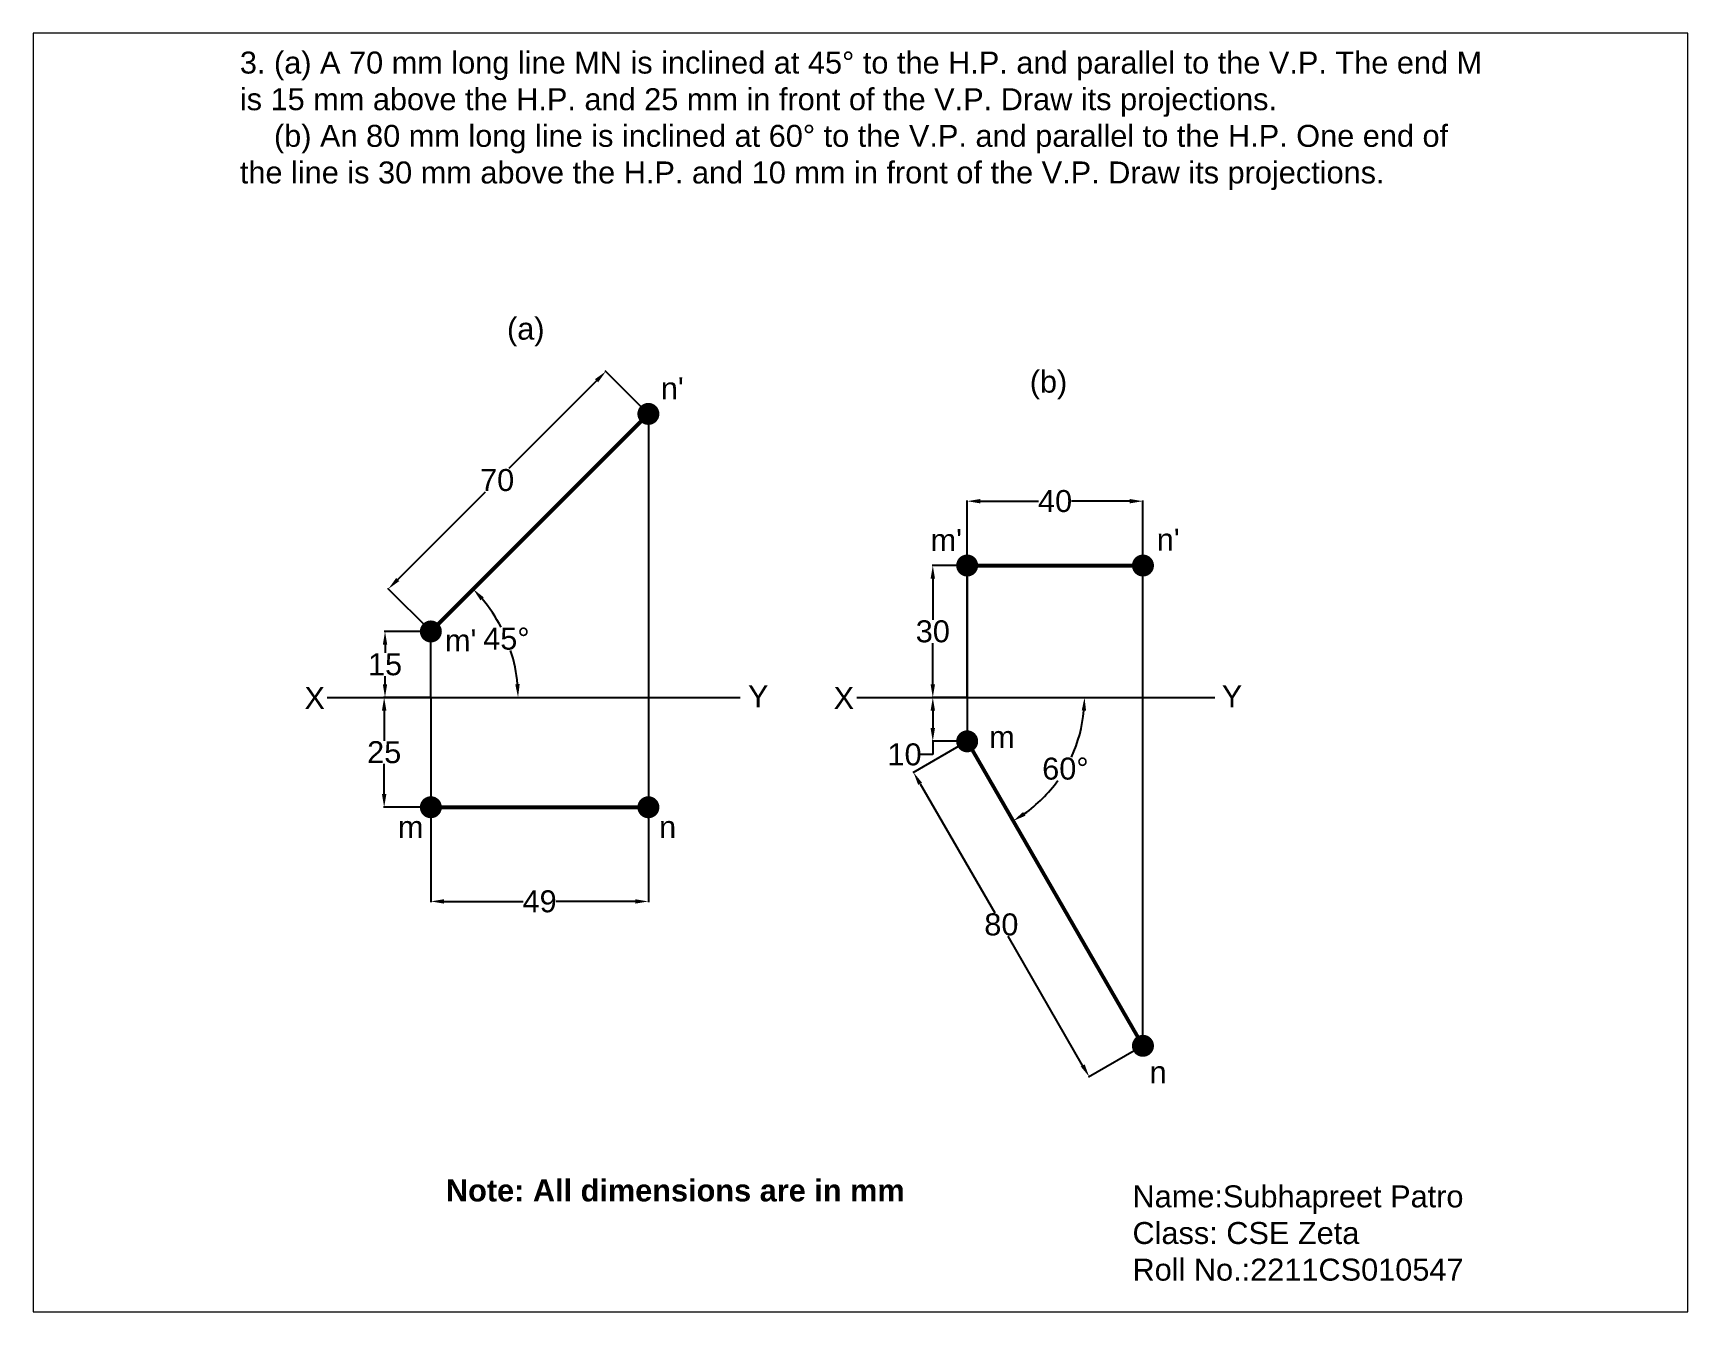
# Paper-space layout 'Layout3' of a CAD drawing. Header units: millimetres. Extents: x 1.1 to 9.9, y 0.85 to 7.65.
# The model-space entities are those that its viewports show. They can reach past a viewport. Long polylines and large blocks are cut down to what shows.
import ezdxf

# ---------------------------------------------------------------- set-up
doc = ezdxf.new("R2010")
doc.units = ezdxf.units.MM
doc.header["$MEASUREMENT"] = 0
doc.styles.get("Standard").update_dxf_attribs({"font": 'arial.ttf'})
doc.dimstyles.get("Standard").update_dxf_attribs({"dimtxt": 5, "dimasz": 3, "dimexe": 0.18, "dimexo": 0.0625, "dimgap": 0.09, "dimtad": 0, "dimtih": 1, "dimtoh": 1, "dimdec": 0, "dimzin": 0, "dimdsep": 46, "dimtxsty": 'Standard', "dimcen": 0.09, "dimadec": 0, "dimazin": 0, "dimtfac": 1, "dimtdec": 0, "dimtofl": 0, "dimtmove": 0, "dimatfit": 3, "dimfxl": 1, "dimtolj": 1, "dimtzin": 0, "dimarcsym": 0})

# ---------------------------------------------------------------- blocks, each defined once
blk = doc.blocks.new('*D13')
at = {"color": 0, "lineweight": -2, "transparency": 16777216}
for p, q in [((1088.12, 390.28), (1078.36, 400.04)), ((1076.37, 397.79), (1056.38, 377.81)), ((1031.11, 352.54), (1051.09, 372.52)), ((1038.62, 340.79), (1028.86, 350.54))]:
    blk.add_line(p, q, dxfattribs=at)
at = {"color": 0, "transparency": 16777216}
for points in [[(1076.01, 398.15), (1076.72, 397.44), (1078.49, 399.91)], [(1030.76, 352.89), (1031.46, 352.18), (1028.99, 350.42)]]:
    blk.add_solid(points, dxfattribs=at)
at = {"layer": 'Defpoints', "color": 0, "transparency": 16777216}
for p in [(1078.49, 399.91), (1088.16, 390.24), (1038.66, 340.74)]:
    blk.add_point(p, dxfattribs=at)
at = {"color": 0, "transparency": 16777216, "insert": (1053.74, 375.16), "char_height": 5, "attachment_point": 5}
blk.add_mtext('\\A1;70', dxfattribs=at)
blk = doc.blocks.new('*D14')
at = {"color": 0, "lineweight": -2, "transparency": 16777216}
for p, q in [((1038.6, 340.74), (1028.05, 340.74)), ((1028.23, 337.74), (1028.23, 335.89)), ((1028.23, 328.74), (1028.23, 330.6)), ((1038.6, 325.74), (1028.05, 325.74))]:
    blk.add_line(p, q, dxfattribs=at)
at = {"color": 0, "transparency": 16777216}
for points in [[(1027.73, 337.74), (1028.73, 337.74), (1028.23, 340.74)], [(1027.73, 328.74), (1028.73, 328.74), (1028.23, 325.74)]]:
    blk.add_solid(points, dxfattribs=at)
at = {"layer": 'Defpoints', "color": 0, "transparency": 16777216}
for p in [(1038.66, 340.74), (1028.23, 325.74), (1038.66, 325.74)]:
    blk.add_point(p, dxfattribs=at)
at = {"color": 0, "transparency": 16777216, "insert": (1028.23, 333.24), "char_height": 5, "attachment_point": 5}
blk.add_mtext('\\A1;15', dxfattribs=at)
blk = doc.blocks.new('*D15')
at = {"color": 0, "lineweight": -2, "transparency": 16777216}
for p, q in [((1038.6, 325.74), (1027.86, 325.74)), ((1028.04, 322.74), (1028.04, 315.89)), ((1028.04, 303.74), (1028.04, 310.6)), ((1038.6, 300.74), (1027.86, 300.74))]:
    blk.add_line(p, q, dxfattribs=at)
at = {"color": 0, "transparency": 16777216}
for points in [[(1027.54, 322.74), (1028.54, 322.74), (1028.04, 325.74)], [(1027.54, 303.74), (1028.54, 303.74), (1028.04, 300.74)]]:
    blk.add_solid(points, dxfattribs=at)
at = {"layer": 'Defpoints', "color": 0, "transparency": 16777216}
for p in [(1038.66, 325.74), (1028.04, 300.74), (1038.66, 300.74)]:
    blk.add_point(p, dxfattribs=at)
at = {"color": 0, "transparency": 16777216, "insert": (1028.04, 313.24), "char_height": 5, "attachment_point": 5}
blk.add_mtext('\\A1;25', dxfattribs=at)
blk = doc.blocks.new('*D16')
at = {"color": 0, "lineweight": -2, "transparency": 16777216}
for start, end in [(27.2745, 40.0644), (4.9356, 17.8854)]:
    blk.add_arc((1023.66, 325.74), 34.84, start, end, dxfattribs=at)
at = {"color": 0, "transparency": 16777216}
for points in [[(1049.95, 347.83), (1050.69, 348.5), (1048.3, 350.38)], [(1058.87, 328.76), (1057.87, 328.72), (1058.5, 325.74)]]:
    blk.add_solid(points, dxfattribs=at)
at = {"layer": 'Defpoints', "color": 0, "transparency": 16777216}
for p in [(1088.16, 390.24), (1038.66, 340.74), (1057.31, 334.76), (1015.05, 325.74), (1109.01, 325.74)]:
    blk.add_point(p, dxfattribs=at)
at = {"color": 0, "transparency": 16777216, "insert": (1055.85, 339.07), "char_height": 5, "attachment_point": 5}
blk.add_mtext('\\A1;45°', dxfattribs=at)
blk = doc.blocks.new('*D19')
at = {"color": 0, "lineweight": -2, "transparency": 16777216}
for p, q in [((1160.7, 355.81), (1160.7, 370.56)), ((1163.7, 370.38), (1176.94, 370.38)), ((1197.7, 370.38), (1184.46, 370.38)), ((1200.7, 355.81), (1200.7, 370.56))]:
    blk.add_line(p, q, dxfattribs=at)
at = {"color": 0, "transparency": 16777216}
for points in [[(1163.7, 370.88), (1163.7, 369.88), (1160.7, 370.38)], [(1197.7, 370.88), (1197.7, 369.88), (1200.7, 370.38)]]:
    blk.add_solid(points, dxfattribs=at)
at = {"layer": 'Defpoints', "color": 0, "transparency": 16777216}
for p in [(1200.7, 370.38), (1160.7, 355.74), (1200.7, 355.74)]:
    blk.add_point(p, dxfattribs=at)
at = {"color": 0, "transparency": 16777216, "insert": (1180.7, 370.38), "char_height": 5, "attachment_point": 5}
blk.add_mtext('\\A1;40', dxfattribs=at)
blk = doc.blocks.new('*D20')
at = {"color": 0, "lineweight": -2, "transparency": 16777216}
for p, q in [((1160.64, 315.71), (1148.33, 308.6)), ((1149.98, 306.09), (1166.96, 276.69)), ((1186.98, 242.01), (1170.01, 271.41)), ((1200.64, 246.43), (1188.33, 239.32))]:
    blk.add_line(p, q, dxfattribs=at)
at = {"color": 0, "transparency": 16777216}
for points in [[(1150.42, 306.34), (1149.55, 305.84), (1148.48, 308.69)], [(1187.42, 242.26), (1186.55, 241.76), (1188.48, 239.41)]]:
    blk.add_solid(points, dxfattribs=at)
at = {"layer": 'Defpoints', "color": 0, "transparency": 16777216}
for p in [(1160.7, 315.74), (1200.7, 246.46), (1188.48, 239.41)]:
    blk.add_point(p, dxfattribs=at)
at = {"color": 0, "transparency": 16777216, "insert": (1168.48, 274.05), "char_height": 5, "attachment_point": 5}
blk.add_mtext('\\A1;80', dxfattribs=at)
blk = doc.blocks.new('*D21')
at = {"color": 0, "lineweight": -2, "transparency": 16777216}
for p, q in [((1160.64, 325.74), (1152.7, 325.74)), ((1152.88, 322.74), (1152.88, 318.74)), ((1152.88, 312.74), (1149.88, 312.74)), ((1160.64, 315.74), (1152.7, 315.74)), ((1152.88, 315.74), (1152.88, 312.74))]:
    blk.add_line(p, q, dxfattribs=at)
at = {"color": 0, "transparency": 16777216}
for points in [[(1152.38, 322.74), (1153.38, 322.74), (1152.88, 325.74)], [(1152.38, 318.74), (1153.38, 318.74), (1152.88, 315.74)]]:
    blk.add_solid(points, dxfattribs=at)
at = {"layer": 'Defpoints', "color": 0, "transparency": 16777216}
for p in [(1160.7, 325.74), (1152.88, 315.74), (1160.7, 315.74)]:
    blk.add_point(p, dxfattribs=at)
at = {"color": 0, "transparency": 16777216, "insert": (1146.45, 312.74), "char_height": 5, "attachment_point": 5}
blk.add_mtext('\\A1;10', dxfattribs=at)
blk = doc.blocks.new('*D22')
at = {"color": 0, "lineweight": -2, "transparency": 16777216}
for p, q in [((1160.64, 355.74), (1152.7, 355.74)), ((1152.88, 352.74), (1152.88, 343.39)), ((1152.88, 328.74), (1152.88, 338.1)), ((1160.64, 325.74), (1152.7, 325.74))]:
    blk.add_line(p, q, dxfattribs=at)
at = {"color": 0, "transparency": 16777216}
for points in [[(1152.38, 352.74), (1153.38, 352.74), (1152.88, 355.74)], [(1152.38, 328.74), (1153.38, 328.74), (1152.88, 325.74)]]:
    blk.add_solid(points, dxfattribs=at)
at = {"layer": 'Defpoints', "color": 0, "transparency": 16777216}
for p in [(1152.88, 355.74), (1160.7, 355.74), (1160.7, 325.74)]:
    blk.add_point(p, dxfattribs=at)
at = {"color": 0, "transparency": 16777216, "insert": (1152.88, 340.74), "char_height": 5, "attachment_point": 5}
blk.add_mtext('\\A1;30', dxfattribs=at)
blk = doc.blocks.new('*D23')
at = {"color": 0, "lineweight": -2, "transparency": 16777216}
for start, end in [(335.2522, 354.7056), (305.2944, 324.4527)]:
    blk.add_arc((1154.93, 325.74), 32.48, start, end, dxfattribs=at)
at = {"color": 0, "transparency": 16777216}
for points in [[(1186.77, 322.77), (1187.76, 322.72), (1187.4, 325.74)], [(1173.96, 298.81), (1173.42, 299.66), (1171.16, 297.62)]]:
    blk.add_solid(points, dxfattribs=at)
at = {"layer": 'Defpoints', "color": 0, "transparency": 16777216}
for p in [(1135.59, 325.74), (1217.02, 325.74), (1160.7, 315.74), (1179.8, 304.87), (1200.7, 246.46)]:
    blk.add_point(p, dxfattribs=at)
at = {"color": 0, "transparency": 16777216, "insert": (1183.05, 309.5), "char_height": 5, "attachment_point": 5}
blk.add_mtext('\\A1;60°', dxfattribs=at)
blk = doc.blocks.new('*D43')
at = {"color": 0, "lineweight": -2, "transparency": 16777216}
for p, q in [((1038.66, 300.68), (1038.66, 279.13)), ((1088.16, 300.68), (1088.16, 279.13)), ((1041.66, 279.31), (1059.63, 279.31)), ((1085.16, 279.31), (1067.19, 279.31))]:
    blk.add_line(p, q, dxfattribs=at)
at = {"color": 0, "transparency": 16777216}
for points in [[(1041.66, 279.81), (1041.66, 278.81), (1038.66, 279.31)], [(1085.16, 279.81), (1085.16, 278.81), (1088.16, 279.31)]]:
    blk.add_solid(points, dxfattribs=at)
at = {"layer": 'Defpoints', "color": 0, "transparency": 16777216}
for p in [(1038.66, 300.74), (1088.16, 300.74), (1088.16, 279.31)]:
    blk.add_point(p, dxfattribs=at)
at = {"color": 0, "transparency": 16777216, "insert": (1063.41, 279.31), "char_height": 5, "attachment_point": 5}
blk.add_mtext('\\A1;49', dxfattribs=at)

msp = doc.modelspace()

# ---------------------------------------------------------------- linework, layer by layer
at = {"lineweight": 53}
for p, q in [((1038.66, 340.74), (1088.16, 390.24)), ((1160.7, 355.74), (1200.7, 355.74)), ((1160.7, 315.74), (1200.7, 246.46)), ((1038.66, 300.74), (1088.16, 300.74))]:
    msp.add_line(p, q, dxfattribs=at)
for p, q in [((1088.16, 390.24), (1088.16, 300.74)), ((1160.7, 325.74), (1160.7, 355.74)), ((1160.7, 355.74), (1160.7, 315.74)), ((1200.7, 246.46), (1200.7, 355.74)), ((1038.66, 325.74), (1038.66, 340.74)), ((1015.05, 325.74), (1109.01, 325.74)), ((1038.66, 325.74), (1038.66, 300.74)), ((1135.59, 325.74), (1217.02, 325.74))]:
    msp.add_line(p, q)
at = {"const_width": 2.5}
for points in [[(1086.91, 390.24, 1), (1089.41, 390.24, 1)], [(1159.45, 355.74, 1), (1161.95, 355.74, 1)], [(1199.45, 355.74, 1), (1201.95, 355.74, 1)], [(1037.41, 340.74, 1), (1039.91, 340.74, 1)], [(1159.45, 315.74, 1), (1161.95, 315.74, 1)], [(1037.41, 300.74, 1), (1039.91, 300.74, 1)], [(1086.91, 300.74, 1), (1089.41, 300.74, 1)], [(1199.45, 246.46, 1), (1201.95, 246.46, 1)]]:
    msp.add_lwpolyline(points, format="xyb", close=True, dxfattribs=at)

# ---------------------------------------------------------------- texts
at = {"char_height": 5, "attachment_point": 1}
for s, width, insert in [('3. (a) A 70 mm long line MN is inclined at 45° to the H.P. and parallel to the V.P. The end M \\Pis 15 mm above the H.P. and 25 mm in front of the V.P. Draw its projections.\\P    (b) An 80 mm long line is inclined at 60° to the V.P. and parallel to the H.P. One end of \\Pthe line is 30 mm above the H.P. and 10 mm in front of the V.P. Draw its projections.', 291.8982, (995.2, 472.68)), ('(a)', 22.1264, (1055.99, 412.14)), ('(b)', 16.6966, (1174.94, 400.08)), ("n'", 11.7731, (1090.99, 398.55)), ("m'", 8.2412, (1152.37, 364.04)), ("n'", 12.9504, (1203.84, 364.15)), ("m'", 8.8298, (1041.87, 341.19)), ('X', 12.5232, (1009.9, 328.09)), ('Y', 12.5232, (1110.82, 328.5)), ('X', 12.5232, (1130.31, 328.09)), ('Y', 12.5232, (1218.64, 328.5)), ('m', 8.2412, (1165.71, 319.23)), ('m', 8.2412, (1031.17, 298.75)), ('n', 12.9504, (1090.6, 298.75)), ('n', 12.9504, (1202.21, 242.96)), ('{\\fArial|b1|i0|c0|p34;Note: All dimensions are in mm}', 119.6567, (1042.09, 216.05)), ('Name:Subhapreet Patro\\PClass: CSE Zeta\\PRoll No.:2211CS010547', 93.4346, (1198.32, 214.7))]:
    msp.add_mtext_dynamic_manual_height_columns(s, width=width, gutter_width=25, heights=[0], dxfattribs=dict(at, insert=insert))

# ---------------------------------------------------------------- dimensions: what is measured, and where the dimension line sits
for p1, p2, distance, picture, middle in [((1038.66, 340.74), (1088.16, 390.24), 13.68, '*D13', (1053.74, 375.16)), ((1160.7, 325.74), (1160.7, 355.74), 7.82, '*D22', (1152.88, 340.74)), ((1038.66, 340.74), (1038.66, 325.74), -10.43, '*D14', (1028.23, 333.24)), ((1038.66, 325.74), (1038.66, 300.74), -10.62, '*D15', (1028.04, 313.24)), ((1160.7, 325.74), (1160.7, 315.74), -7.82, '*D21', (1146.45, 312.74)), ((1160.7, 315.74), (1200.7, 246.46), -14.1, '*D20', (1168.48, 274.05))]:
    dim = msp.add_aligned_dim(p1=p1, p2=p2, distance=distance, dimstyle='Standard')
    dim.commit()
    dim.dimension.update_dxf_attribs({"geometry": picture, "text_midpoint": middle})
for base, line1, line2, picture, middle in [((1057.31, 334.76), ((1015.05, 325.74), (1109.01, 325.74)), ((1038.66, 340.74), (1088.16, 390.24)), '*D16', (1055.85, 339.07)), ((1179.8, 304.87), ((1135.59, 325.74), (1217.02, 325.74)), ((1160.7, 315.74), (1200.7, 246.46)), '*D23', (1183.05, 309.5))]:
    dim = msp.add_angular_dim_2l(base=base, line1=line1, line2=line2, dimstyle='Standard')
    dim.commit()
    dim.dimension.update_dxf_attribs({"geometry": picture, "text_midpoint": middle})
for base, p1, p2, picture, middle in [((1200.7, 370.38), (1160.7, 355.74), (1200.7, 355.74), '*D19', (1180.7, 370.38)), ((1088.1594, 279.3138), (1038.6619, 300.7433), (1088.1594, 300.7433), '*D43', (1063.4107, 279.3138))]:
    dim = msp.add_linear_dim(base=base, p1=p1, p2=p2, dimstyle='Standard')
    dim.commit()
    dim.dimension.update_dxf_attribs({"geometry": picture, "text_midpoint": middle})

psp = doc.layouts.new('Layout3')

# ---------------------------------------------------------------- viewports
at = {"layer": '0'}
psp.add_viewport(center=(5.5, 4.25), size=(8.8, 6.8), view_center_point=(1136.4274, 331.4017), view_height=290.97348, dxfattribs=at)

doc.saveas('drawing.dxf')
